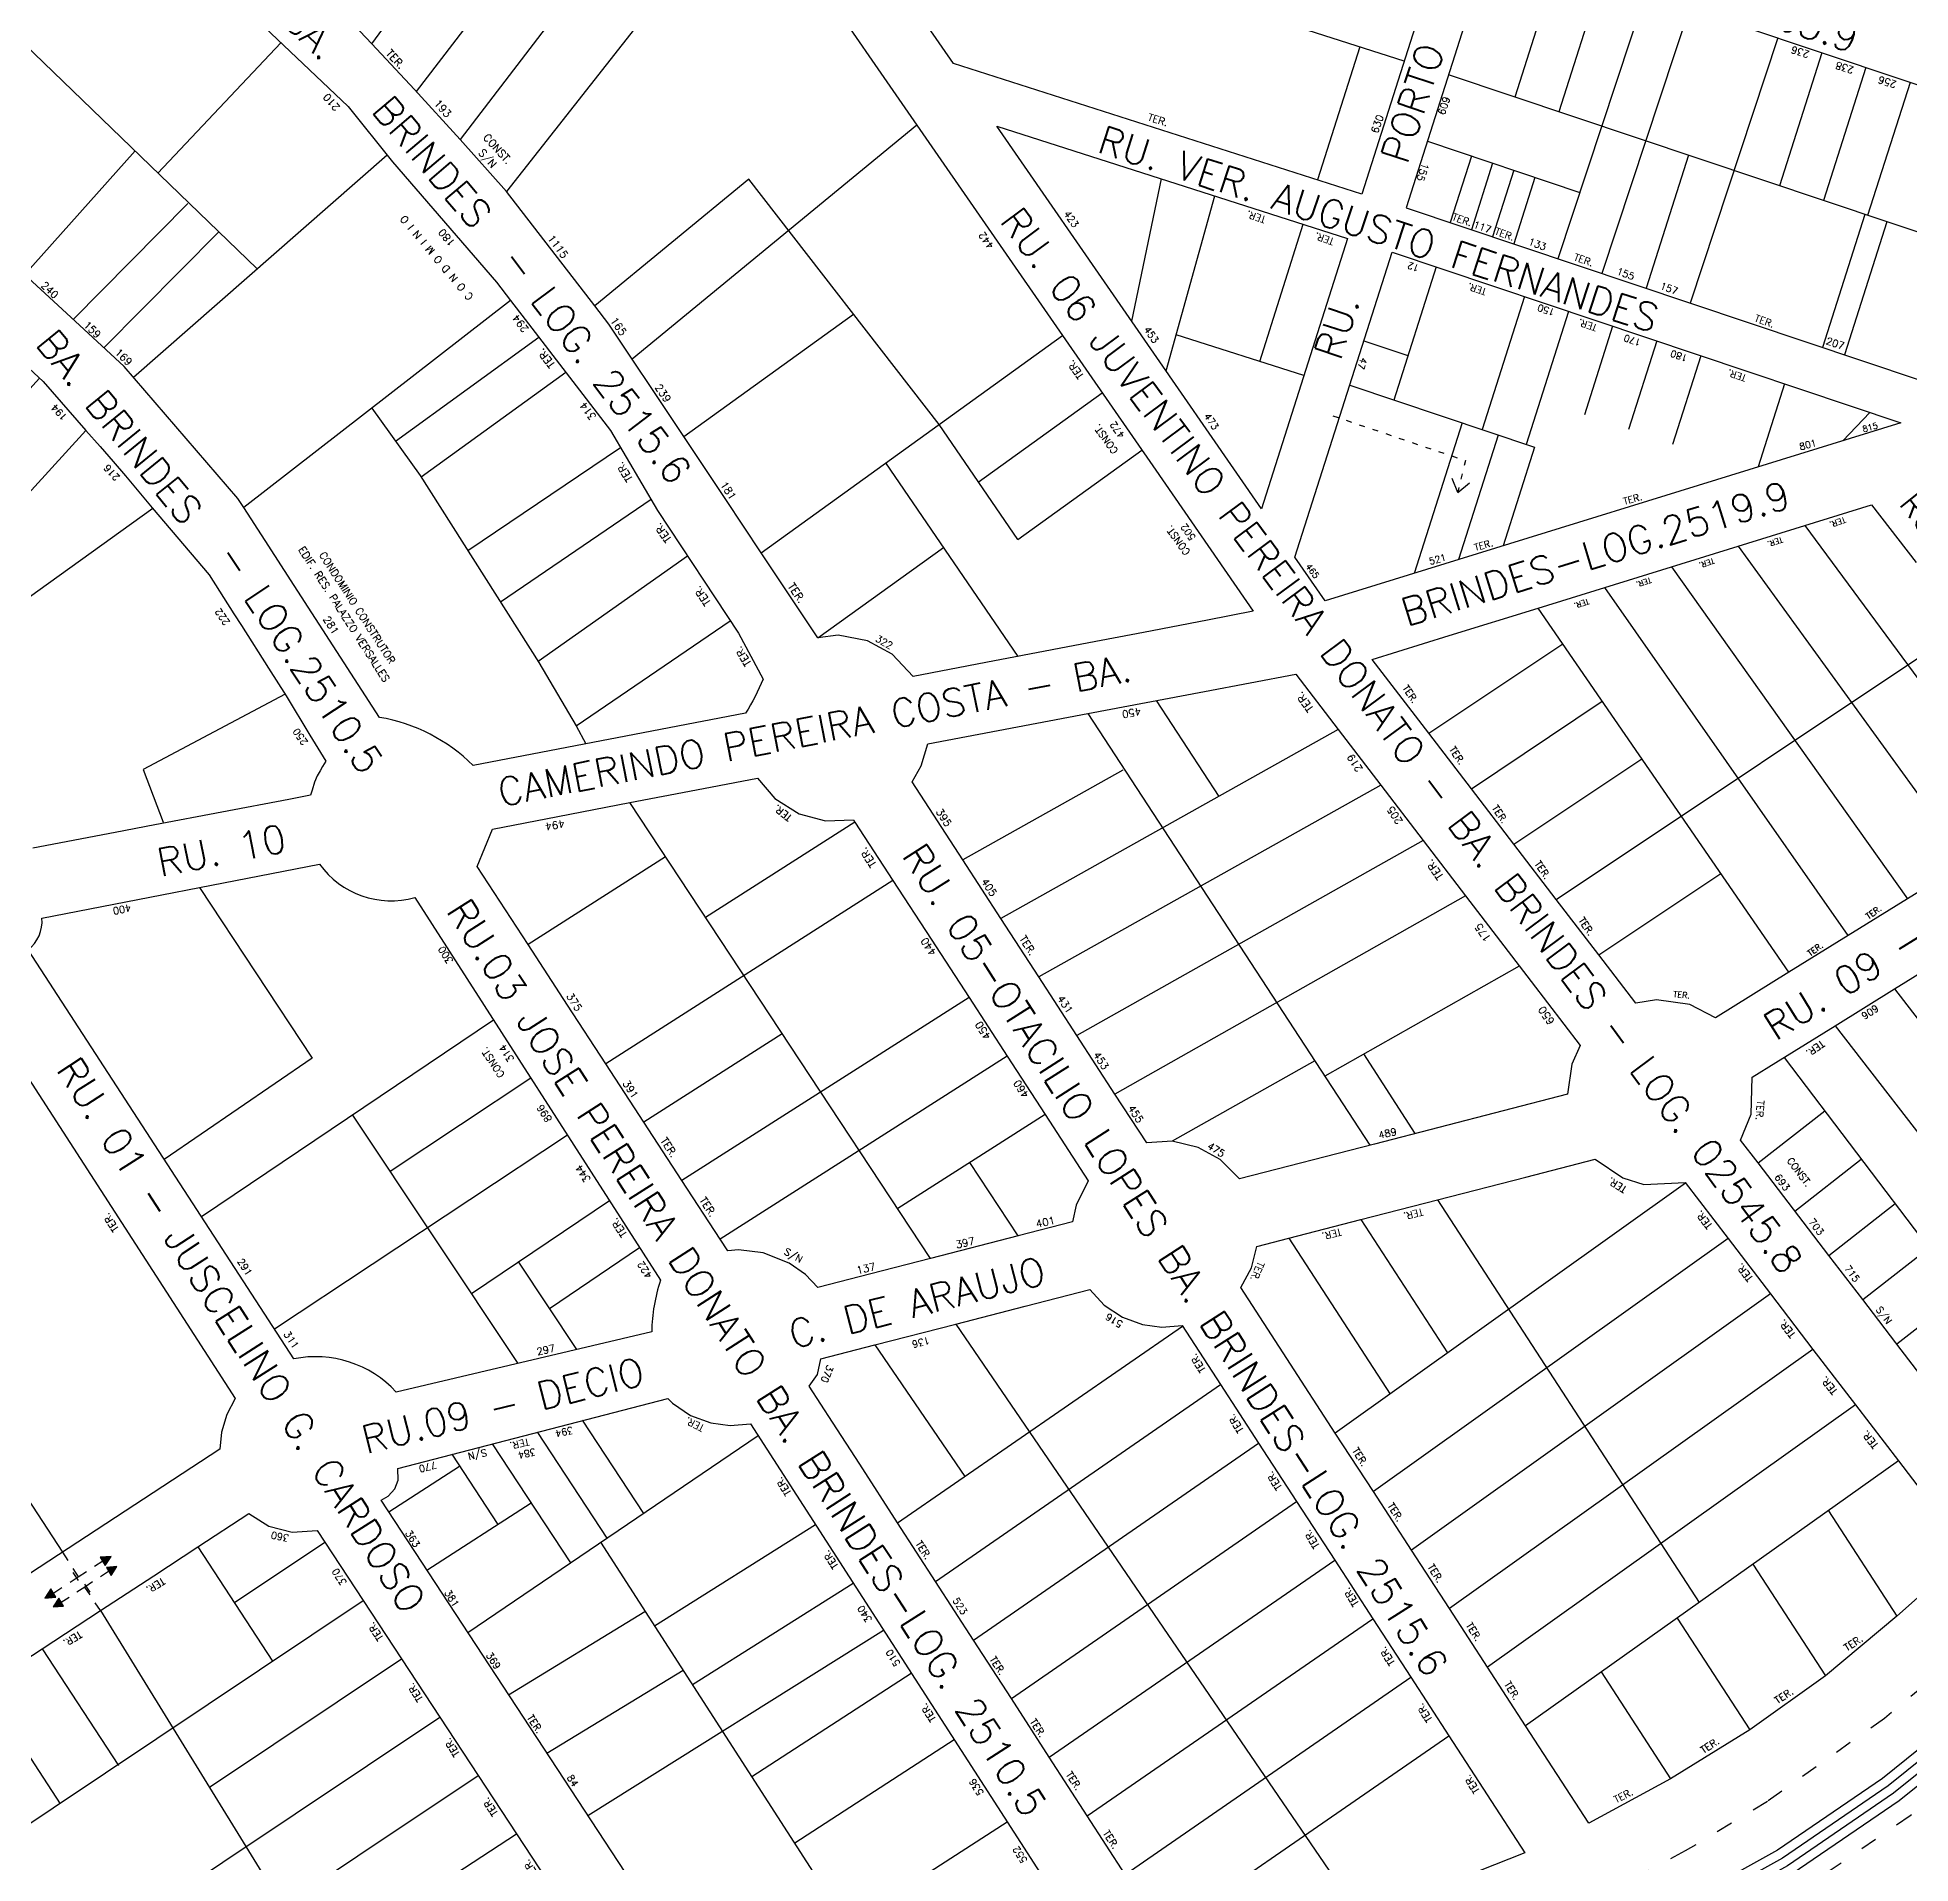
# Model space of a CAD drawing. Extents: x 714896 to 749292, y 8417558 to 8447149.
# Drawn here: x 740052.2 to 740454.8, y 8425606.8 to 8425999.2 of the extents above; entities that cross this region are included whole.
import ezdxf

# ---------------------------------------------------------------- set-up
doc = ezdxf.new("R2010")
doc.units = 0
doc.header["$MEASUREMENT"] = 0
doc.linetypes.add('ACAD_ISO03W100', pattern=[30, 12, -18])
for name, color, linetype in [('LOTE', 7, 'CONTINUOUS'), ('NUM-PORTA', 7, 'CONTINUOUS'), ('QUADRA', 6, 'CONTINUOUS'), ('REFERENCIA', 7, 'CONTINUOUS'), ('TEXTO', 7, 'CONTINUOUS'), ('TEXTODERUA', 3, 'CONTINUOUS')]:
    doc.layers.add(name, color=color, linetype=linetype)
doc.styles.add('ROMANS', font='ROMANS.SHX', dxfattribs={"height": 1.5})

msp = doc.modelspace()

# ---------------------------------------------------------------- hatches: boundary and pattern name
at = {"layer": 'LOTE'}
for points in [[(740068.05, 8425672.82), (740065.71, 8425672.63), (740066.8, 8425670.83)], [(740069.3, 8425670.61), (740067.05, 8425670.42), (740068.1, 8425668.69)], [(740053.82, 8425663.82), (740056.16, 8425664.02), (740055.07, 8425665.81)], [(740055.6, 8425661.94), (740057.85, 8425662.13), (740056.79, 8425663.86)]]:
    msp.add_hatch(color=7, dxfattribs=at).paths.add_polyline_path(points)

# ---------------------------------------------------------------- linework, layer by layer
at = {"layer": 'LOTE', "color": 7}
for p, q in [((740047.31, 8425999.82), (740099.47, 8425949.47)), ((740104.56, 8425998.06), (740078.12, 8425970.09)), ((740478.93, 8425949.81), (740355.55, 8425991.19)), ((740073.21, 8425974.82), (740049.47, 8425948.22)), ((740127.37, 8425973.94), (740072.9, 8425926.15)), ((740084.56, 8425963.57), (740059.88, 8425938.63)), ((740091.18, 8425957.47), (740066.5, 8425932.53)), ((740153.9, 8425942.67), (740096.55, 8425898.18)), ((740160, 8425934.75), (740129.21, 8425912.4)), ((740000.59, 8425868.75, 521.9), (740052.66, 8425926, 524.06)), ((740165.77, 8425927.25), (740134.72, 8425904.72)), ((740124.07, 8425919.53), (740134.5, 8425905.07)), ((740037.34, 8425887, 523.01), (740062.61, 8425914.78, 524.06)), ((740144.71, 8425888.99), (740177.54, 8425911.11)), ((740134.5, 8425905.07), (740160.01, 8425864.9)), ((740077.04, 8425897.96, 524.05), (740040.76, 8425871.97, 523.81)), ((740184.13, 8425899.9), (740151.79, 8425877.84)), ((740432.09, 8425894.32), (740479.72, 8425829.92)), ((740417.76, 8425889.88), (740466.97, 8425822.02)), ((740159.85, 8425865.16), (740191.95, 8425887.8)), ((740403.43, 8425885.45), (740454.22, 8425814.13)), ((740168.05, 8425851.32), (740201.14, 8425873.89)), ((740160.01, 8425864.9), (740168.05, 8425851.32)), ((740105.5, 8425858.06, 524.08), (740074.96, 8425841.93, 524)), ((740168.05, 8425851.32), (740170.13, 8425847.45)), ((740331.82, 8425850.47), (740259.31, 8425809.9)), ((740074.96, 8425841.93, 524), (740079.23, 8425830.61, 524.11)), ((740285.54, 8425841.73), (740251.13, 8425822.48)), ((740340.95, 8425838.56), (740267.48, 8425797.32)), ((740244.17, 8425736.81), (740179.52, 8425834.78, 523.36)), ((740227.95, 8425830.62, 523.36), (740195.79, 8425810.12, 250.89)), ((740350.07, 8425826.65), (740275.66, 8425784.75)), ((740187.22, 8425823.11, 773.66), (740157.67, 8425804.27, 523.36)), ((740087.08, 8425816.57, 521.19), (740111.25, 8425779.84, 519.81)), ((740236.12, 8425818.04, 523.36), (740174.37, 8425778.67)), ((740359.19, 8425814.75), (740283.83, 8425772.17)), ((740370.75, 8425799.67), (740328.93, 8425776.04)), ((740252.47, 8425792.89, 523.36), (740190.76, 8425753.55)), ((740444.58, 8425727.98), (740528.48, 8425793.57)), ((740451.4, 8425794.74), (740511.12, 8425717.41)), ((740150.28, 8425788.02, 517.47), (740087.48, 8425745.8, 522.22)), ((740212.32, 8425785.08, 252.2), (740182.57, 8425766.11)), ((740438.65, 8425786.85), (740500.52, 8425706.8)), ((740111.25, 8425779.84, 519.81), (740079.47, 8425758.13, 522.22)), ((740260.65, 8425780.31, 523.36), (740198.96, 8425740.98)), ((740427.67, 8425780.05), (740458.76, 8425739.06)), ((740326.78, 8425779.32), (740296.15, 8425762.02)), ((740158.25, 8425775.6, 517.46), (740128.03, 8425755.55, 518.69)), ((740268.82, 8425767.74, 523.36), (740237.17, 8425747.56, 254.84)), ((740422.08, 8425757.35), (740436.4, 8425768.54)), ((740119.92, 8425767.61, 518.92), (740155.46, 8425714.29, 516.02)), ((740166.14, 8425763.31, 517.46), (740103.16, 8425721.66, 522.22)), ((740263.05, 8425741.68, 523.36), (740252.65, 8425757.43, 607.5)), ((740429.98, 8425747.03), (740444.26, 8425758.19)), ((740406.5, 8425753.02, 509.28), (740331.2, 8425699.31, 509.28)), ((740175.18, 8425749.22, 517.45), (740145.51, 8425729.21, 517.92)), ((740437.28, 8425737.5), (740451.51, 8425748.62)), ((740415.62, 8425741.11, 509.28), (740339.37, 8425686.73, 509.28)), ((740155.61, 8425736.02, 517.04), (740168.11, 8425717.27, 516.02)), ((740181.66, 8425739.11, 517.45), (740162.27, 8425726.04, 517.76)), ((740451.88, 8425718.45), (740476.59, 8425737.77)), ((740424.74, 8425729.21, 509.28), (740347.55, 8425674.15, 509.28)), ((740237.12, 8425680.03, 513.72), (740298.35, 8425722.31, 513.72)), ((740249.66, 8425722.74), (740336.33, 8425595.87, 513.72)), ((740232.23, 8425718.24), (740251.54, 8425689.98, 114.43)), ((740433.87, 8425717.3, 509.28), (740355.72, 8425661.58, 509.28)), ((740245.27, 8425667.44, 513.72), (740306.53, 8425709.73, 513.72)), ((740442.99, 8425705.39, 509.28), (740363.9, 8425649, 509.28)), ((740253.42, 8425654.84, 513.72), (740314.7, 8425697.15, 513.72)), ((740452.27, 8425693.34, 512.43), (740372.07, 8425636.42, 509.28)), ((740261.57, 8425642.25, 513.72), (740322.88, 8425684.58, 513.72)), ((740057.6, 8425673.72, 517.99), (740058.73, 8425671.95, 517.99)), ((740064.5, 8425670.71, 517.99), (740066.26, 8425671.86, 517.99)), ((740269.72, 8425629.66, 513.72), (740331.06, 8425672, 513.72)), ((740059.24, 8425667.25, 517.99), (740060.99, 8425668.41, 517.99)), ((740059.86, 8425670.18, 517.99), (740060.99, 8425668.41, 517.99)), ((740061.07, 8425667.66, 514.1), (740059.93, 8425669.33, 514.1)), ((740060.99, 8425668.41, 517.99), (740062.75, 8425669.56, 517.99)), ((740064.08, 8425667.31, 514.1), (740062.39, 8425666.2, 514.1)), ((740067.47, 8425669.53, 514.1), (740065.78, 8425668.42, 514.1)), ((740055.73, 8425664.95, 517.99), (740057.48, 8425666.1, 517.99)), ((740059.01, 8425663.98, 514.1), (740057.32, 8425662.87, 514.1)), ((740062.39, 8425666.2, 514.1), (740060.7, 8425665.09, 514.1)), ((740062.32, 8425666.86, 517.99), (740063.45, 8425665.09, 517.99)), ((740063.53, 8425664.52, 514.1), (740062.39, 8425666.2, 514.1)), ((740065.8, 8425661.17, 514.1), (740064.66, 8425662.85, 514.1)), ((740277.88, 8425617.07, 513.72), (740339.23, 8425659.42, 513.72)), ((740286.03, 8425604.48, 513.72), (740347.41, 8425646.85, 513.72)), ((740294.18, 8425591.89, 513.72), (740355.58, 8425634.27, 513.72))]:
    msp.add_line(p, q, dxfattribs=at)
for points in [[(740197.43, 8426048.29), (740143.11, 8425977.32)], [(740206.2, 8426033.73), (740153.04, 8425966.08)], [(740149.37, 8426032.5), (740124.06, 8425997.84)], [(740159.43, 8426021.29), (740133.65, 8425987.61)], [(740241.27, 8425980.4), (740180.07, 8425930.1)], [(740205.16, 8425968.78), (740172.02, 8425941.54)], [(740246.02, 8425916.04), (740205.16, 8425968.78)], [(740191.16, 8425913.46), (740227.65, 8425939.75)], [(740207.8, 8425888.49), (740272.56, 8425935.17)], [(740254.46, 8425903.64), (740281.09, 8425922.83)], [(740262.99, 8425891.3), (740246.02, 8425916.04)], [(740262.99, 8425891.3), (740289.63, 8425910.5)], [(740263.06, 8425866.22), (740234.56, 8425907.78)], [(740220, 8425870.18), (740247, 8425889.64)], [(740292.72, 8425856.7), (740306.18, 8425836.12)], [(740277.98, 8425853.91), (740338.65, 8425761.17)], [(740348.34, 8425763.67), (740337.33, 8425780.79)]]:
    msp.add_lwpolyline(points, dxfattribs=at)
at = {"layer": 'LOTE', "color": 7, "ltscale": 0.2, "flags": 128}
for points in [[(740345.99, 8425994.15), (740251.38, 8426024.41)], [(740336.47, 8425997.2), (740327.36, 8425968.61)]]:
    msp.add_lwpolyline(points, dxfattribs=at)
at = {"layer": 'LOTE', "color": 7, "flags": 128}
for points in [[(740378.88, 8426015.01), (740369.77, 8425986.42)], [(740388.36, 8426011.83), (740379.25, 8425983.24)], [(740397.84, 8426008.65), (740379.02, 8425951.68)], [(740407.32, 8426005.47), (740388.5, 8425948.5)], [(740426.28, 8425999.11), (740407.46, 8425942.14)], [(740435.76, 8425995.93), (740426.65, 8425967.35)], [(740445.25, 8425992.75), (740436.13, 8425964.17)], [(740454.73, 8425989.57), (740445.62, 8425960.99)], [(740350.99, 8425976.9), (740383.72, 8425965.92)], [(740360.47, 8425973.72), (740355.91, 8425959.42)], [(740407.09, 8425973.9), (740397.98, 8425945.32)], [(740365.01, 8425972.19), (740360.45, 8425957.9)], [(740369.55, 8425970.67), (740364.99, 8425956.38)], [(740374.09, 8425969.15), (740369.54, 8425954.86)], [(740287.45, 8425938.25), (740293.84, 8425968.83)], [(740294.85, 8425927.56), (740305.27, 8425965.18)], [(740445.01, 8425961.18), (740435.9, 8425932.6)], [(740314.95, 8425929.57), (740324.32, 8425959.09)], [(740449.75, 8425959.59), (740440.64, 8425931.01)], [(740324.44, 8425926.54), (740297, 8425935.31)], [(740441.46, 8425806.23), (740389.1, 8425881.02)], [(740428.71, 8425798.34), (740374.77, 8425876.58)]]:
    msp.add_lwpolyline(points, dxfattribs=at)
at = {"layer": 'LOTE', "color": 7, "linetype": 'CONTINUOUS', "flags": 128}
for points in [[(740352.88, 8425949.9), (740343.77, 8425921.31)], [(740371.84, 8425943.54), (740362.73, 8425914.95)], [(740381.32, 8425940.36), (740372.21, 8425911.77)], [(740390.8, 8425937.18), (740384.73, 8425918.12)], [(740337.32, 8425934.02), (740346.8, 8425930.84)], [(740400.28, 8425934), (740394.21, 8425914.94)], [(740409.76, 8425930.82), (740403.69, 8425911.76)], [(740427.78, 8425924.78), (740422.09, 8425906.93)], [(740334.29, 8425924.49), (740374.01, 8425911.17)], [(740446.09, 8425918.63), (740440.31, 8425912.57)], [(740358.46, 8425916.39), (740348.15, 8425884.05)], [(740366.23, 8425913.78), (740357.7, 8425887)], [(740374.01, 8425911.17), (740367.25, 8425889.96)], [(740378.69, 8425813.97), (740466.72, 8425872.74)], [(740351.32, 8425849.69), (740380.07, 8425868.88)], [(740360.44, 8425837.78), (740388.57, 8425856.56)], [(740369.57, 8425825.87), (740397.07, 8425844.23)], [(740387.81, 8425802.06), (740414.06, 8425819.58)]]:
    msp.add_lwpolyline(points, dxfattribs=at)
at = {"layer": 'LOTE', "color": 3, "linetype": 'ACAD_ISO03W100', "ltscale": 0.1, "flags": 128}
msp.add_lwpolyline([(740330.67, 8425917.92), (740359.17, 8425908.29), (740357.51, 8425901.46)], dxfattribs=at)
at = {"layer": 'LOTE', "color": 7, "linetype": 'ACAD_ISO03W100', "ltscale": 0.3}
for points in [[(740790.31, 8425905.98), (740760.78, 8425908.38), (740749.28, 8425907.92), (740733.86, 8425904.77), (740717.77, 8425898.02), (740707.33, 8425891.27), (740696.85, 8425881.95), (740648.25, 8425833.34), (740572.04, 8425757.12), (740491.3, 8425676.37), (740476.7, 8425661.84), (740464.6, 8425650.71), (740449.22, 8425637.99), (740424.08, 8425620.15), (740406.41, 8425609.5), (740387.82, 8425599.78)], [(740784.81, 8425886.38), (740760.74, 8425888.37), (740747.57, 8425887.49), (740733.57, 8425883.45), (740718.66, 8425874.76), (740641.66, 8425798.47), (740540.94, 8425697.74), (740476.1, 8425634.19), (740454.77, 8425617.08), (740431.53, 8425601.18), (740397.08, 8425582.04), (740353.8, 8425564.34), (740320.47, 8425554.88), (740247.56, 8425542.21), (740155.41, 8425528.44), (740066.22, 8425516.02), (740050.29, 8425514.51), (740030.83, 8425514.15), (740005.73, 8425516.08), (739984.78, 8425519.82), (739921.14, 8425534.18)]]:
    msp.add_lwpolyline(points, dxfattribs=at)
at = {"layer": 'LOTE', "color": 3, "linetype": 'CONTINUOUS', "flags": 128}
for points in [[(740357.51, 8425901.46), (740356.32, 8425904.47)], [(740357.51, 8425901.46), (740360.01, 8425903.5)]]:
    msp.add_lwpolyline(points, dxfattribs=at)
at = {"layer": 'LOTE', "color": 7, "elevation": 517.99}
msp.add_lwpolyline([(739989.94, 8425777.27), (740057.6, 8425673.72)], dxfattribs=at)
at = {"layer": 'LOTE', "color": 7, "flags": 128}
for points, elevation in [([(740353.16, 8425749.42), (740409.4, 8425662.91)], 509.28), ([(740336.7, 8425745.18), (740355.33, 8425716.52)], 509.28), ([(740321.21, 8425741.18), (740342.97, 8425707.7)], 509.28), ([(740159.69, 8425699.41), (740174.6, 8425676.7)], 512.71), ([(740169.32, 8425702.1), (740182.48, 8425682.05)], 512.71), ([(740144.73, 8425656.44), (740207.12, 8425698.76)], 512.71), ([(740149.98, 8425697.02), (740166.79, 8425671.41)], 512.71), ([(740127.72, 8425682.36), (740142.94, 8425692.22)], 512.71), ([(740141.28, 8425694.76), (740151.17, 8425679.68)], 512.71), ([(740135.95, 8425669.82), (740158.32, 8425684.32)], 512.71), ([(740184.89, 8425657.92), (740219.43, 8425679.67)], 512.71), ([(740437.18, 8425682.63), (740451.92, 8425659.96)], 509.28), ([(740236.97, 8425577.18), (740173.33, 8425675.84)], 512.71), ([(740420.97, 8425671.13), (740436.57, 8425647.13)], 509.28), ([(740193.02, 8425645.31), (740227.56, 8425667.07)], 512.71), ([(740153.51, 8425643.07), (740182.8, 8425660.93)], 512.71), ([(740404.67, 8425659.56), (740420.28, 8425635.53)], 509.28), ([(740170.52, 8425617.15), (740234.07, 8425656.98)], 512.71), ([(740161.74, 8425630.53), (740191.03, 8425648.39)], 512.71), ([(740205.77, 8425625.54), (740240.03, 8425647.74)], 512.71), ([(740388.35, 8425647.97), (740403.26, 8425625.04)], 509.28), ([(740214.99, 8425611.25), (740249.24, 8425633.45)], 512.71), ([(740226.37, 8425593.6), (740260.63, 8425615.8)], 512.71)]:
    msp.add_lwpolyline(points, dxfattribs=dict(at, elevation=elevation))
at = {"layer": 'LOTE', "color": 7, "linetype": 'CONTINUOUS', "elevation": 514.1, "flags": 128}
for points in [[(740094.55, 8425662.87), (740114.03, 8425675.88)], [(740086.72, 8425674.86), (740102.76, 8425650.32)], [(740044.55, 8425611.43), (740122.26, 8425663.34)], [(740065.8, 8425661.17), (740127.7, 8425560.66)], [(740053.25, 8425652.96), (740069.66, 8425627.85)], [(740089.18, 8425623.21), (740130.49, 8425650.8)], [(740040.69, 8425644.75), (740057.1, 8425619.64)], [(740060.96, 8425586.32), (740138.72, 8425638.26)], [(740069.16, 8425573.76), (740146.95, 8425625.72)], [(740112.59, 8425585.33), (740155.18, 8425613.18)]]:
    msp.add_lwpolyline(points, dxfattribs=at)
at = {"layer": 'LOTE', "color": 7}
for points, elevation in [([(740065.71, 8425672.63), (740066.8, 8425670.83), (740068.05, 8425672.82), (740065.71, 8425672.63)], 517.99), ([(740067.05, 8425670.42), (740068.1, 8425668.69), (740069.3, 8425670.61), (740067.05, 8425670.42)], 514.1), ([(740056.16, 8425664.02), (740055.07, 8425665.81), (740053.82, 8425663.82), (740056.16, 8425664.02)], 517.99), ([(740057.85, 8425662.13), (740056.79, 8425663.86), (740055.6, 8425661.94), (740057.85, 8425662.13)], 514.1)]:
    msp.add_lwpolyline(points, close=True, dxfattribs=dict(at, elevation=elevation))
at = {"layer": 'QUADRA', "color": 6}
for points in [[(740251.98, 8426055.71), (740355.1, 8426022.73), (740336.88, 8425965.57), (740249.14, 8425993.62), (740237.46, 8426010.51), (740251.98, 8426055.71)], [(740488.77, 8425978.15), (740364.66, 8426019.78), (740346.43, 8425962.6), (740469.09, 8425921.47), (740488.77, 8425978.15)], [(740258.47, 8425980.14), (740333.85, 8425956.04), (740315.33, 8425897.95), (740258.47, 8425980.14)], [(740343.4, 8425953.08), (740452.73, 8425916.41), (740329.04, 8425878.13), (740322.52, 8425887.57), (740343.4, 8425953.08)], [(740381.08, 8425772.11), (740339.61, 8425761.42), (740310.57, 8425753.93), (740306.44, 8425758.07), (740301.69, 8425760.7), (740296.15, 8425762.02), (740290.66, 8425761.67), (740283.83, 8425772.17), (740275.66, 8425784.75), (740267.48, 8425797.32), (740259.31, 8425809.9), (740251.13, 8425822.48), (740240.23, 8425839.25), (740242.17, 8425842.68), (740243.59, 8425847.41), (740277.98, 8425853.91), (740303.05, 8425858.66), (740322.7, 8425862.37), (740331.82, 8425850.47), (740340.95, 8425838.56), (740350.07, 8425826.65), (740359.19, 8425814.75), (740373.3, 8425796.34), (740383.85, 8425782.57), (740382.06, 8425778.58), (740381.08, 8425772.11)]]:
    msp.add_lwpolyline(points, close=True, dxfattribs=at)
for points in [[(740096.55, 8425898.18), (740095.3, 8425900.11), (740070.87, 8425928.51), (740062.17, 8425936.53), (740033.44, 8425962.99, 0.105866), (740031.25, 8425978.74), (740063.2, 8426021.79, 0.27949), (740078.06, 8426023.18), (740089.36, 8426012.47), (740098.24, 8426004.06), (740118.99, 8425984.39), (740128.56, 8425972.46), (740150.86, 8425946.61), (740153.9, 8425942.67), (740157.05, 8425938.58), (740175.41, 8425914.74), (740185.51, 8425897.55), (740202.93, 8425871.17), (740208.2, 8425861.35, -0.050492), (740204.4, 8425854.02), (740145.88, 8425842.8, 0.152533), (740125.78, 8425853.11), (740107.4, 8425881.45), (740101.15, 8425891.1)], [(740184.25, 8425721.09), (740129.34, 8425708.11, 0.263925), (740107.33, 8425715.24), (740050.24, 8425803.12, 0.245404), (740053.2, 8425809.94), (740112.83, 8425821.55, 0.313104), (740133.34, 8425814.4), (740186.14, 8425732.14, 0.075736)]]:
    msp.add_lwpolyline(points, format="xyb", close=True, dxfattribs=at)
for points in [[(740218.52, 8426013.28), (740241.27, 8425980.4), (740272.56, 8425935.17), (740292.6, 8425906.2), (740313.56, 8425875.9), (740303.74, 8425874.02), (740290, 8425871.38), (740278.21, 8425869.12), (740256.08, 8425864.88), (740240.47, 8425861.89), (740235.93, 8425866.7), (740230.67, 8425869.55), (740224.37, 8425870.74), (740220, 8425870.18), (740220, 8425870.18), (740207.8, 8425888.49), (740200.18, 8425899.92), (740191.16, 8425913.46), (740184.58, 8425923.33), (740180.07, 8425930.1), (740175.07, 8425937.6), (740172.02, 8425941.54), (740153.04, 8425966.08), (740143.12, 8425977.29), (740133.28, 8425988.01), (740124.08, 8425997.83), (740113.8, 8426008.78)], [(740045.47, 8425932.64), (740053.42, 8425925.29), (740062.62, 8425914.79), (740065.67, 8425911.3), (740068.48, 8425908.08), (740071.12, 8425904.99), (740076.89, 8425898.14), (740089.11, 8425883.77), (740094.44, 8425875.37), (740096.05, 8425872.85), (740101.92, 8425863.65), (740105.69, 8425857.76), (740110.8, 8425849.3), (740114.18, 8425843.71), (740113.52, 8425842.57), (740112.97, 8425841.63), (740112.33, 8425840.57), (740111.74, 8425839.17), (740111.24, 8425837.44), (740110.95, 8425836.37), (740106.28, 8425835.49), (740077.45, 8425830.02), (740068.92, 8425828.37), (740051.22, 8425824.97)]]:
    msp.add_lwpolyline(points, dxfattribs=at)
at = {"layer": 'QUADRA', "color": 6, "linetype": 'CONTINUOUS'}
for points in [[(740466.97, 8425822.02), (740454.22, 8425814.13), (740441.46, 8425806.23), (740428.71, 8425798.34), (740412.9, 8425788.55), (740412.9, 8425788.55), (740407.4, 8425791.39), (740400.25, 8425792.4), (740395.76, 8425791.69), (740387.81, 8425802.06), (740378.69, 8425813.97), (740369.57, 8425825.87), (740360.44, 8425837.78), (740351.32, 8425849.69), (740339.15, 8425865.56), (740355.67, 8425870.67), (740374.77, 8425876.58), (740389.1, 8425881.02), (740403.43, 8425885.45), (740417.76, 8425889.88), (740432.09, 8425894.32), (740446.42, 8425898.75), (740456.05, 8425886.41)], [(740465.82, 8425700.27), (740452.83, 8425717.21), (740444.58, 8425727.98), (740437.28, 8425737.5), (740422.08, 8425757.35), (740418.31, 8425762.26), (740420.56, 8425767.86), (740420.79, 8425775.8), (740425.9, 8425778.95), (740438.65, 8425786.85), (740451.4, 8425794.74), (740464.16, 8425802.64)]]:
    msp.add_lwpolyline(points, dxfattribs=at)
for points, elevation in [([(740219.96, 8425730.57), (740217.3, 8425733.39), (740213.77, 8425735.83), (740208.21, 8425738.03), (740202.93, 8425738.7), (740200.6, 8425738.47), (740198.96, 8425740.98), (740190.76, 8425753.55), (740182.57, 8425766.11), (740174.37, 8425778.67), (740166.18, 8425791.24), (740157.67, 8425804.27), (740146.75, 8425821.03), (740150.05, 8425829.12), (740164.1, 8425831.81), (740179.52, 8425834.78), (740193.85, 8425837.53), (740206.97, 8425840.05), (740210.72, 8425835.68), (740215.92, 8425832.39), (740221.64, 8425830.87), (740227.63, 8425831.1), (740227.95, 8425830.62), (740236.12, 8425818.04), (740244.3, 8425805.47), (740252.47, 8425792.89), (740260.65, 8425780.31), (740268.82, 8425767.74), (740278.09, 8425753.48), (740275.5, 8425748.31), (740274.67, 8425744.67), (740263.05, 8425741.68), (740244.17, 8425736.81), (740231.34, 8425733.5), (740219.96, 8425730.57)], 523.36), ([(740212.25, 8425573.44), (740200.38, 8425571.65), (740126.07, 8425684.87), (740127.6, 8425685.73), (740129.03, 8425687.36), (740129.73, 8425689.22), (740129.66, 8425691.7), (740187.72, 8425706.77), (740188.7, 8425705.71), (740192.62, 8425703.09), (740196.94, 8425701.49), (740201.11, 8425700.92), (740205.49, 8425701.28), (740281.23, 8425583.87), (740212.25, 8425573.44)], 512.71)]:
    msp.add_lwpolyline(points, close=True, dxfattribs=dict(at, elevation=elevation))
at = {"layer": 'QUADRA', "color": 6, "elevation": 513.83}
msp.add_lwpolyline([(740019.93, 8425649.1), (739952.19, 8425752.78), (740022.67, 8425798.5), (740025.94, 8425796.52), (740029.63, 8425795.21), (740033.74, 8425794.65), (740037.66, 8425794.94), (740094.73, 8425706.71), (740092.92, 8425703.29), (740091.78, 8425699.49), (740091.41, 8425695.85), (740019.93, 8425649.1)], close=True, dxfattribs=at)
at = {"layer": 'QUADRA', "color": 6, "linetype": 'CONTINUOUS'}
for points, elevation in [([(740467.32, 8425673.64), (740451.92, 8425659.96), (740436.57, 8425647.13), (740420.28, 8425635.53), (740403.26, 8425625.04), (740385.7, 8425615.46), (740372.07, 8425636.42), (740363.9, 8425649), (740355.72, 8425661.58), (740347.55, 8425674.15), (740339.37, 8425686.73), (740331.2, 8425699.31), (740320.78, 8425715.33), (740310.88, 8425730.57), (740313.15, 8425734.83), (740314.32, 8425739.4), (740321.21, 8425741.18), (740336.7, 8425745.18), (740353.16, 8425749.42), (740372.13, 8425754.31), (740387.06, 8425758.16), (740392.98, 8425754.13), (740397.48, 8425752.74), (740406.41, 8425753.14), (740415.62, 8425741.11), (740424.74, 8425729.21), (740433.87, 8425717.3), (740442.99, 8425705.39), (740452.27, 8425693.34), (740467.32, 8425673.64)], 509.28), ([(740286.03, 8425604.48), (740277.88, 8425617.07), (740269.72, 8425629.66), (740261.57, 8425642.25), (740253.42, 8425654.84), (740245.27, 8425667.44), (740237.12, 8425680.03), (740228.97, 8425692.62), (740223.14, 8425701.63), (740218.1, 8425709.41), (740219.89, 8425711.86), (740220.61, 8425715.25), (740232.23, 8425718.24), (740249.66, 8425722.74), (740264.55, 8425726.57), (740278.41, 8425730.15), (740281.5, 8425726.83), (740285.42, 8425724.21), (740289.74, 8425722.61), (740293.91, 8425722.05), (740298.29, 8425722.4), (740306.53, 8425709.73), (740314.7, 8425697.15), (740322.88, 8425684.58), (740331.06, 8425672), (740339.23, 8425659.42), (740347.41, 8425646.85), (740355.58, 8425634.27), (740363.81, 8425621.6), (740371.93, 8425609.12), (740348.58, 8425599.86)], 513.72), ([(740040.69, 8425644.75), (740053.25, 8425652.96), (740065.8, 8425661.17), (740077.23, 8425668.65), (740086.72, 8425674.86), (740097.63, 8425681.99), (740101.95, 8425679.28), (740106.99, 8425678), (740112.38, 8425678.39), (740114.03, 8425675.88), (740122.26, 8425663.34), (740130.49, 8425650.8), (740138.72, 8425638.26), (740146.95, 8425625.72), (740155.18, 8425613.18), (740163.41, 8425600.64)], 514.1)]:
    msp.add_lwpolyline(points, dxfattribs=dict(at, elevation=elevation))
at = {"layer": 'REFERENCIA', "color": 4}
for points in [[(740785.62, 8425896.35), (740760.82, 8425898.4), (740745.83, 8425897.4), (740729.61, 8425892.71), (740712.53, 8425882.76), (740634.61, 8425805.55), (740533.91, 8425704.84), (740469.45, 8425641.68), (740448.81, 8425625.11), (740426.27, 8425609.69), (740392.74, 8425591.07), (740350.53, 8425573.8), (740318.24, 8425564.65), (740245.96, 8425552.09), (740153.98, 8425538.34), (740065.06, 8425525.95), (740049.72, 8425524.5), (740031.13, 8425524.15), (740006.99, 8425526.01), (739986.75, 8425529.62), (739923.34, 8425543.94)], [(740785.29, 8425892.36), (740760.79, 8425894.39), (740746.53, 8425893.44), (740731.19, 8425889.01), (740714.98, 8425879.56), (740637.43, 8425802.72), (740536.72, 8425702), (740472.11, 8425638.69), (740451.19, 8425621.9), (740428.37, 8425606.29), (740394.47, 8425587.46), (740351.84, 8425570.02), (740319.13, 8425560.74), (740246.6, 8425548.14), (740154.55, 8425534.38), (740065.52, 8425521.98), (740049.95, 8425520.5), (740031.01, 8425520.15), (740006.49, 8425522.04), (739985.96, 8425525.7), (739922.46, 8425540.03)], [(740785.45, 8425894.35), (740760.8, 8425896.4), (740746.18, 8425895.42), (740730.4, 8425890.86), (740713.76, 8425881.16), (740636.02, 8425804.14), (740535.32, 8425703.42), (740470.78, 8425640.19), (740450, 8425623.51), (740427.32, 8425607.99), (740393.61, 8425589.27), (740351.18, 8425571.91), (740318.68, 8425562.69), (740246.28, 8425550.11), (740154.27, 8425536.36), (740065.29, 8425523.97), (740049.83, 8425522.5), (740031.07, 8425522.15), (740006.74, 8425524.03), (739986.36, 8425527.66), (739922.9, 8425541.99)], [(740785.13, 8425890.37), (740760.77, 8425892.38), (740746.88, 8425891.46), (740731.99, 8425887.15), (740716.21, 8425877.96), (740638.84, 8425801.3), (740538.13, 8425700.58), (740473.44, 8425637.19), (740452.38, 8425620.29), (740429.42, 8425604.58), (740395.34, 8425585.66), (740352.49, 8425568.12), (740319.57, 8425558.79), (740246.92, 8425546.16), (740154.84, 8425532.4), (740065.76, 8425519.99), (740050.06, 8425518.51), (740030.95, 8425518.15), (740006.23, 8425520.06), (739985.57, 8425523.74), (739922.02, 8425538.08)]]:
    msp.add_lwpolyline(points, dxfattribs=at)

# ---------------------------------------------------------------- texts
at = {"layer": 'NUM-PORTA', "color": 7, "style": 'ROMANS'}
for s, height, rotation, p in [('236', 1.545, 162.3025, (740433.26, 8425996.21)), ('238', 1.545, 162.2856, (740442.8, 8425992.83)), ('256', 1.545, 162.2856, (740451.97, 8425989.75)), ('210', 1.595, 130.5454, (740117.36, 8425984.26)), ('609', 1.545, 251.2424, (740354.47, 8425986.68)), ('155', 1.545, 251.2424, (740349.91, 8425972.4)), ('180', 1.595, 130.5454, (740142.12, 8425955.17)), ('1115', 1.629, 306.7224, (740161.77, 8425956.05)), ('12', 1.436, 161.4987, (740349.35, 8425950.23)), ('240', 1.595, 316.1014, (740052.84, 8425945.8)), ('150', 1.448, 161.4705, (740378.5, 8425940.74)), ('159', 1.595, 316.1014, (740061.99, 8425937.27)), ('294', 1.595, 127.0057, (740157.91, 8425936.57)), ('165', 1.626, 304.0608, (740175.29, 8425938.41)), ('170', 1.448, 161.4705, (740397.04, 8425934.24)), ('207', 1.544, 342.2655, (740436.53, 8425933.34)), ('169', 1.595, 316.1014, (740068.72, 8425931.38)), ('47', 1.436, 251.4987, (740336.73, 8425930.55)), ('180', 1.448, 161.4705, (740407.05, 8425930.89)), ('314', 1.595, 127.0057, (740172.42, 8425917.74)), ('239', 1.626, 304.0608, (740184.85, 8425924.06)), ('194', 1.504, 132.8473, (740058.76, 8425917.74)), ('472', 1.5, 125.3999, (740286.07, 8425913.75)), ('216', 1.504, 132.8473, (740070.06, 8425904.79)), ('181', 1.624, 303.7681, (740198.89, 8425903.13)), ('502', 1.5, 125.3999, (740301.28, 8425891.77)), ('465', 1.33, 306.9187, (740324.73, 8425885.53)), ('222', 1.504, 124.6572, (740093.68, 8425873.52)), ('322', 1.5, 330.7328, (740232.18, 8425869.58)), ('450', 1.59, 190.0847, (740289.27, 8425855.21)), ('250', 1.493, 124.8555, (740110.42, 8425847.79)), ('219', 1.59, 123.077, (740337.16, 8425842.02)), ('395', 1.59, 303.077, (740245.26, 8425832.85)), ('205', 1.59, 123.077, (740345.77, 8425830.78)), ('405', 1.59, 303.077, (740255, 8425817.87)), ('400', 1.529, 191.4847, (740072.17, 8425812.96)), ('440', 1.597, 123.0194, (740245.56, 8425802.52)), ('300', 1.541, 122.8117, (740141.67, 8425800.8)), ('431', 1.59, 303.077, (740271.34, 8425792.73)), ('450', 1.597, 123.0194, (740257.25, 8425784.53)), ('314', 1.544, 122.8067, (740154.78, 8425779.65)), ('453', 1.577, 302.933, (740279.09, 8425780.61)), ('391', 1.594, 302.8209, (740177.93, 8425774.47)), ('460', 1.597, 123.0194, (740265.47, 8425771.95)), ('896', 1.545, 122.8743, (740162.9, 8425766.76)), ('455', 1.577, 302.933, (740286.53, 8425769.16)), ('489', 1.533, 13.2524, (740340.68, 8425762.53)), ('475', 1.533, 327.7033, (740303.51, 8425760.6)), ('344', 1.545, 122.8743, (740171.21, 8425753.8)), ('401', 1.597, 12.6781, (740267.05, 8425743.42)), ('397', 1.597, 12.6781, (740249.81, 8425738.96)), ('422', 1.545, 122.8743, (740184.5, 8425733.11)), ('137', 1.597, 12.6781, (740228.49, 8425733.47)), ('516', 1.5, 147.9442, (740285.67, 8425723.11)), ('297', 1.545, 12.7275, (740159.74, 8425716)), ('394', 1.5, 192.8644, (740167.16, 8425700.71, 512.71)), ('S/N', 1.5, 192.8644, (740148.64, 8425695.9, 512.71)), ('384', 1.5, 192.8644, (740159.15, 8425696.07, 512.71)), ('770', 1.5, 194.7464, (740137.8, 8425693.25, 512.71)), ('360', 1.5, 169.0649, (740106.38, 8425677.43)), ('363', 1.5, 302.0962, (740131.21, 8425677.84)), ('381', 1.5, 302.0962, (740139.62, 8425665.03)), ('340', 1.489, 122.3914, (740231.69, 8425659.21)), ('510', 1.489, 122.3914, (740237.78, 8425649.78)), ('536', 1.489, 122.3914, (740255.7, 8425622)), ('552', 1.489, 122.3914, (740265.06, 8425607.48))]:
    msp.add_text(s, height=height, rotation=rotation, dxfattribs=at).set_placement(p)
at = {"layer": 'NUM-PORTA', "style": 'ROMANS'}
for s, height, rotation, p in [('193', 1.637, 312.0445, (740137.34, 8425984.97)), ('630', 1.557, 70.4659, (740340.3, 8425978.49)), ('S/N', 1.637, 312.0445, (740146.89, 8425974.36)), ('423', 1.485, 304.1704, (740272.77, 8425961.37)), ('442', 1.528, 125.3999, (740257.93, 8425954.42)), ('117', 1.515, 340.5072, (740360.71, 8425958.43)), ('133', 1.515, 340.5072, (740372.55, 8425954.72)), ('155', 1.515, 340.5072, (740391.51, 8425948.36)), ('157', 1.515, 340.5072, (740400.86, 8425945.22)), ('453', 1.485, 304.1704, (740289.98, 8425936.48)), ('473', 1.485, 304.1704, (740302.87, 8425917.86)), ('801', 1.448, 15.2568, (740431.17, 8425910.51)), ('815', 1.3, 15.2568, (740444.71, 8425914.38)), ('521', 1.448, 15.2568, (740351.57, 8425885.88)), ('281', 1.595, 302.7939, (740113.54, 8425874.23)), ('494', 1.617, 189.6777, (740165.38, 8425831.09)), ('175', 1.642, 125.0716, (740364.8, 8425805.59)), ('375', 1.596, 302.7815, (740165.83, 8425793.22)), ('650', 1.642, 125.0716, (740378.45, 8425787.78)), ('606', 1.5, 213.3079, (740447.34, 8425791.46)), ('693', 1.5, 306.987, (740425.5, 8425754.27)), ('703', 1.5, 306.987, (740432.82, 8425744.71)), ('291', 1.518, 303.062, (740095.09, 8425736.22)), ('715', 1.5, 306.987, (740440.53, 8425734.66)), ('S/N', 1.5, 306.987, (740447.29, 8425725.83)), ('311', 1.544, 302.953, (740105.04, 8425720.6)), ('136', 1.501, 194.5887, (740243.8, 8425720)), ('370', 1.501, 247.799, (740222.02, 8425714.1)), ('370', 1.5, 122.724, (740118.78, 8425667.18)), ('523', 1.501, 302.935, (740248.86, 8425663.34)), ('369', 1.502, 302.9476, (740148.56, 8425651.61)), ('84', 1.504, 302.9528, (740165.94, 8425625.28))]:
    msp.add_text(s, height=height, rotation=rotation, dxfattribs=at).set_placement(p)
at = {"layer": 'TEXTO', "style": 'ROMANS'}
for s, height, rotation, p in [('TER.', 1.637, 313.091, (740127, 8425995.68)), ('TER.', 1.557, 342.2024, (740290.74, 8425981.45)), ('CONST.', 1.637, 312.0445, (740147.92, 8425977.64)), ('TER.', 1.485, 161.3692, (740316.4, 8425960.69)), ('TER.', 1.515, 340.5072, (740356.2, 8425960.05)), ('C O N D O M I N I O', 1.5954, 130.0219, (740146.02, 8425943.57)), ('TER.', 1.485, 161.3692, (740331.06, 8425956)), ('TER.', 1.515, 340.5072, (740365.34, 8425956.95)), ('TER.', 1.515, 340.5072, (740382.3, 8425951.41)), ('TER.', 1.448, 161.4705, (740363.81, 8425945.19)), ('TER.', 1.448, 161.4705, (740387.58, 8425937.47)), ('TER.', 1.515, 340.5072, (740421.2, 8425938.25)), ('TER.', 1.595, 127.6269, (740163.6, 8425928.97)), ('TER.', 1.528, 125.3999, (740277.23, 8425926.53)), ('TER.', 1.448, 161.4705, (740419.68, 8425926.64)), ('CONST.', 1.528, 125.3999, (740284.61, 8425910.4)), ('TER.', 1.595, 122.0085, (740180.27, 8425904.36)), ('TER.', 1.448, 15.2568, (740393.34, 8425898.81)), ('TER.', 1.595, 125.0928, (740188.62, 8425891.37)), ('CONST.', 1.528, 125.3999, (740300.11, 8425888.63)), ('TER.', 1.246, 199.1591, (740440.62, 8425896.22)), ('EDIF. RES. PALAZZO VERSALLES', 1.5954, 302.7939, (740108.23, 8425889.19)), ('CONDOMINIO CONSTRUTOR', 1.5954, 302.7939, (740112.7, 8425888.05)), ('TER.', 1.448, 15.2568, (740361.27, 8425888.88)), ('TER.', 1.181, 198.6055, (740427.12, 8425891.91)), ('TER.', 1.173, 198.5248, (740412.42, 8425887.36)), ('TER.', 1.595, 124.0938, (740197.06, 8425877.79)), ('TER.', 1.62, 303.9148, (740213.45, 8425881.29)), ('TER.', 1.173, 198.4893, (740398.9, 8425883.22)), ('TER.', 1.169, 198.4683, (740385.52, 8425878.65)), ('TER.', 1.595, 122.0085, (740205.76, 8425864.74)), ('TER.', 1.645, 125.6213, (740326.64, 8425855.02)), ('TER.', 1.458, 304.27, (740345.56, 8425859.42)), ('TER.', 1.484, 304.1981, (740355.59, 8425846.24)), ('TER.', 1.504, 142.2387, (740214.59, 8425831.86)), ('TER.', 1.483, 304.1847, (740364.8, 8425833.63)), ('TER.', 1.596, 123.0458, (740232.67, 8425821.55)), ('TER.', 1.642, 125.0716, (740354.55, 8425818.97)), ('TER.', 1.485, 304.1645, (740373.96, 8425821.65)), ('TER.', 1.276, 35.3483, (740445.81, 8425809.67)), ('TER.', 1.484, 304.1337, (740383.37, 8425809.51)), ('TER.', 1.59, 303.0652, (740263.2, 8425805.54)), ('TER.', 1.276, 35.0759, (740433.23, 8425801.72)), ('TER.', 1.266, 354.0515, (740403.79, 8425793.04)), ('CONST.', 1.54, 123.0781, (740152.74, 8425776.31)), ('TER.', 1.5, 215.6707, (740435.64, 8425783.81)), ('TER.', 1.593, 302.8627, (740186.09, 8425762.17)), ('CONST.', 1.5, 306.987, (740428.17, 8425757.82)), ('TER.', 1.501, 147.8277, (740393.99, 8425752.1)), ('TER.', 1.591, 302.9, (740194.47, 8425749.36)), ('TER.', 1.519, 123.192, (740069.81, 8425743.16)), ('TER.', 1.548, 123.3642, (740179.07, 8425742.06)), ('TER.', 1.503, 193.7417, (740349.85, 8425747.62)), ('TER.', 1.511, 127.6548, (740412.34, 8425743.91)), ('TER.', 1.504, 193.5435, (740332.33, 8425743.29)), ('S/N', 1.512, 330.8681, (740212.53, 8425737.85)), ('TER.', 1.526, 246.6189, (740314.59, 8425736.32)), ('TER.', 1.512, 128.1011, (740421.1, 8425732.6)), ('TER.', 1.512, 128.1542, (740430.25, 8425720.54)), ('TER.', 1.512, 122.148, (740303.44, 8425712.91)), ('TER.', 1.512, 128.1583, (740439.27, 8425708.32)), ('TER.', 1.512, 122.1441, (740311.58, 8425699.95)), ('TER.', 1.484, 153.1474, (740195.72, 8425700.9)), ('TER.', 1.512, 128.077, (740448.07, 8425696.7)), ('TER.', 1.497, 301.8719, (740334.76, 8425695.58)), ('TER.', 1.489, 122.3902, (740214.34, 8425686.45)), ('TER.', 1.513, 122.1435, (740319.84, 8425687.64)), ('TER.', 1.496, 301.95, (740342.36, 8425683.72)), ('TER.', 1.501, 302.9344, (740240.91, 8425675.55)), ('TER.', 1.512, 122.1411, (740327.91, 8425675.08)), ('TER.', 1.489, 122.3902, (740224.47, 8425670.74)), ('TER.', 1.496, 301.9999, (740350.97, 8425670.56)), ('TER.', 1.501, 211.6212, (740079.04, 8425668.32)), ('TER.', 1.513, 122.1404, (740336.36, 8425662.66)), ('TER.', 1.502, 211.4162, (740061.21, 8425656.86)), ('TER.', 1.496, 122.724, (740126.66, 8425655.28)), ('TER.', 1.496, 302.0327, (740359.22, 8425658.01)), ('TER.', 1.519, 33.2396, (740441.17, 8425652.36)), ('TER.', 1.5, 302.9463, (740256.83, 8425650.71)), ('TER.', 1.513, 122.1367, (740344.13, 8425649.96)), ('TER.', 1.495, 122.7413, (740135.19, 8425642.2)), ('TER.', 1.496, 302.0523, (740367.45, 8425645.38)), ('TER.', 1.519, 33.1999, (740426.24, 8425641.03)), ('TER.', 1.502, 302.9476, (740157.38, 8425638.17)), ('TER.', 1.489, 122.3907, (740245.45, 8425637.86)), ('TER.', 1.514, 122.1285, (740352.15, 8425637.76)), ('TER.', 1.5, 302.9568, (740265.48, 8425637.31)), ('TER.', 1.496, 122.7359, (740143.1, 8425630.38)), ('TER.', 1.519, 33.1821, (740410.32, 8425630.36)), ('TER.', 1.5, 302.9406, (740273.23, 8425625.96)), ('TER.', 1.515, 122.0956, (740362.31, 8425622.45)), ('TER.', 1.496, 122.7115, (740151.31, 8425617.6)), ('TER.', 1.519, 26.9058, (740391.54, 8425619.73)), ('TER.', 1.5, 302.9309, (740281.19, 8425613.35)), ('TER.', 1.496, 122.7115, (740160.05, 8425604.29))]:
    msp.add_text(s, height=height, rotation=rotation, dxfattribs=at).set_placement(p)
at = {"layer": 'TEXTO', "color": 7, "style": 'ROMANS'}
for height, rotation, p in [(1.505, 265.8058, (740421.88, 8425770.86)), (1.5, 192.8644, (740157.74, 8425698.22, 512.71))]:
    msp.add_text('TER.', height=height, rotation=rotation, dxfattribs=at).set_placement(p)
at = {"layer": 'TEXTODERUA', "style": 'ROMANS'}
for s, height, rotation, p in [('RU.12 MANOEL BOTELHO TEIXEIRA SILVA BA.BRINDES-LOG. 2518.0', 5.7, 53.9495, (739971.44, 8425901.63)), ('RU. PAPA PAULO VI - LOG. 5665.9', 6, 341.9157, (740305.74, 8426040.39)), ('LOPES - BA.', 6, 315.9146, (740075.34, 8426030.68)), ('PORTO', 6, 71.7274, (740346.59, 8425971.71)), ('BRINDES', 6, 310.4297, (740123.79, 8425983.42)), ('RU. VER. AUGUSTO FERNANDES', 6, 341.9786, (740279.65, 8425974.69)), ('RU. 06 JUVENTINO PEREIRA DONATO - BA. BRINDES - LOG. 02545.8', 6, 306.589, (740258.81, 8425959.81)), ('- LOG. 2515.6', 6, 307.1729, (740151.45, 8425951.38)), ('RU.', 6, 71.7274, (740332.25, 8425929.57)), ('BA. BRINDES', 6, 309.0374, (740051.6, 8425933.33)), ('BRINDES-LOG.2519.9', 6, 17.2284, (740346.51, 8425872.61)), ('RU. 07 VER. SAMUEL JOAQUIM BA.BRINDES', 5, 308.402, (740452.13, 8425898.94)), ('- LOG.2510.5', 6, 303.3798, (740090.45, 8425887.99)), ('CAMERINDO PEREIRA COSTA - BA.', 6, 11.2745, (740151.87, 8425833.9)), ('RU. 10', 6, 11.2745, (740078.63, 8425818.85)), ('RU. 05-OTACILIO LOPES BA. BRINDES-LOG. 2515.6', 6, 302.5177, (740237.8, 8425823.45)), ('RU. 09 - DECIO', 6, 32.2855, (740425.81, 8425783.47)), ('RU.03 JOSE PEREIRA DONATO BA. BRINDES-LOG. 2510.5', 6, 302.5177, (740139.89, 8425811.57)), ('RU. 01 - JUSCELINO G. CARDOSO', 6, 302.5177, (740056.03, 8425777.48)), ('C. DE ARAUJO', 6, 14.4167, (740214.63, 8425717.42)), ('RU.09 - DECIO', 6, 13.9903, (740122.8, 8425694.82))]:
    msp.add_text(s, height=height, rotation=rotation, dxfattribs=at).set_placement(p)

doc.saveas('drawing.dxf')
